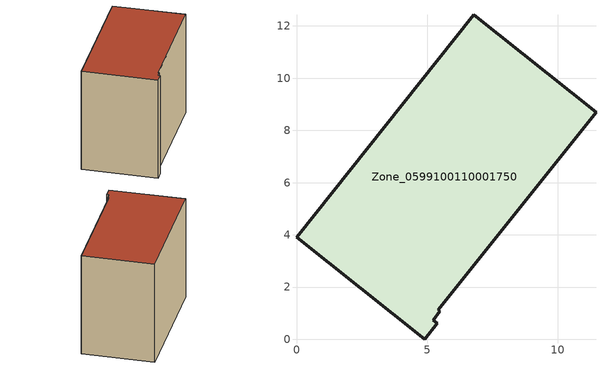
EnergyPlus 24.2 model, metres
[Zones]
Zone_0599100110001750
 floor ground (C_G): 5.49,1.07 5.24,0.74 5.39,0.61 4.91,0 0,3.92 6.79,12.43 11.47,8.7 5.42,1.13 z0.49
 wall outside (C_F): 6.79,12.43 0,3.92 4.91,0 5.39,0.61 5.24,0.74 5.49,1.07 5.42,1.13 11.47,8.7 6.79,12.43 z0.49:9.38
 roof outside (C_R): 5.24,0.74 5.49,1.07 5.42,1.13 11.47,8.7 6.79,12.43 0,3.92 4.91,0 5.39,0.61 z9.38
[BUILDING]
Pand.0599100110001750: North Axis=0; Terrain=City; Loads Convergence Tolerance Value=0.04; Temperature Convergence Tolerance Value=0.4; Solar Distribution=FullExterior; Maximum Number of Warmup Days=25; Minimum Number of Warmup Days=1
[Site:Location]
Rotterdam.The.Hague.AP_ZH_NLD Design_Conditions: Latitude=51.96; Longitude=4.45; Time Zone=1; Elevation=-4.5
[SITE:GROUNDTEMPERATURE:BUILDINGSURFACE]
18, 18, 18, 18, 18, 18, 18, 18, 18, 18, 18, 18
[MATERIAL] Thermal Absorptance=0.9; Solar Absorptance=0.7; Visible Absorptance=0.7
Name | Roughness | Thickness | Conductivity | Density | Specific Heat
G.TI.2015-2018 | MediumSmooth | 0.15 | 0.0428571 | 540 | 1210
F.TI.2015-2018 | Rough | 0.3 | 0.0666667 | 1920 | 840
R.TI.2015-2018 | MediumRough | 0.2 | 0.0333333 | 1500 | 1000
[CONSTRUCTION]
C_G: G.TI.2015-2018
C_F: F.TI.2015-2018
C_R: R.TI.2015-2018
[ZONE]
Zone_0599100110001750: Type=1; Multiplier=1; Ceiling Height=Autocalculate; Volume=Autocalculate; Floor Area=autocalculate; Part of Total Floor Area=Yes
[ZONEINFILTRATION:DESIGNFLOWRATE]
Infil_Zone_0599100110001750: Zone or ZoneList or Space or SpaceList=Zone_0599100110001750; Schedule=AlwaysOn; Design Flow Rate Calculation Method=Flow/Area; Flow Rate per Floor Area=0.0015; Constant Term Coefficient=1; Temperature Term Coefficient=0; Velocity Term Coefficient=0; Velocity Squared Term Coefficient=0
[HVACTEMPLATE:ZONE:IDEALLOADSAIRSYSTEM]
Zone_0599100110001750: Maximum Heating Supply Air Temperature=50; Minimum Cooling Supply Air Temperature=13; Maximum Heating Supply Air Humidity Ratio=0.0156; Minimum Cooling Supply Air Humidity Ratio=0.0077; Heating Limit=NoLimit; Cooling Limit=NoLimit; Dehumidification Control Type=ConstantSensibleHeatRatio; Cooling Sensible Heat Ratio=0.7; Dehumidification Setpoint=60; Humidification Control Type=None; Humidification Setpoint=30; Outdoor Air Method=None; Outdoor Air Flow Rate per Person=0.00944; Outdoor Air Flow Rate per Zone Floor Area=0; Outdoor Air Flow Rate per Zone=0; Demand Controlled Ventilation Type=None; Outdoor Air Economizer Type=NoEconomizer; Heat Recovery Type=None; Sensible Heat Recovery Effectiveness=0.7; Latent Heat Recovery Effectiveness=0.65
[ZONECONTROL:THERMOSTAT]
ThermostatControl_Zone_0599100110001750: Zone or ZoneList=Zone_0599100110001750; Control Type Schedule=DualSetpointControlType; Control 1=Thermostat_Zone_0599100110001750; Temperature Difference Between Cutout And Setpoint=0
[THERMOSTATSETPOINT:DUALSETPOINT]
Thermostat_Zone_0599100110001750: Heating Setpoint Temperature Schedule=HeatingSetpoint_Zone_0599100110001750; Cooling Setpoint Temperature Schedule=CoolingSetpoint_Zone_0599100110001750
[SCHEDULE:COMPACT]
HeatingSetpoint_Zone_0599100110001750: Through: 12/31, For: AllDays, Until: 24:00, 21
CoolingSetpoint_Zone_0599100110001750: Through: 12/31, For: AllDays, Until: 24:00, 24
DualSetpointControlType: Through: 12/31, For: AllDays, Until: 24:00, 4
AlwaysOn: Through: 12/31, For: AllDays, Until: 24:00, 1
